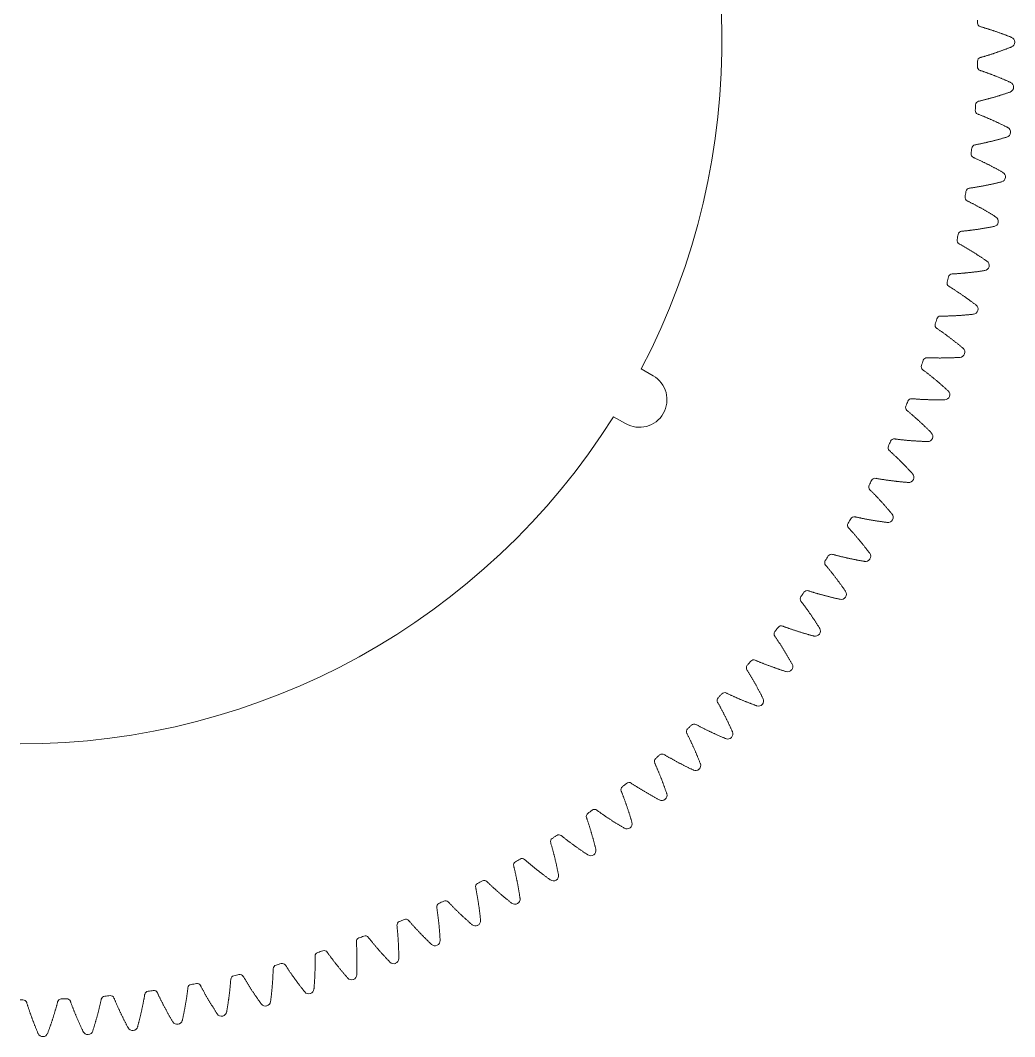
# Model space of a CAD drawing. Header units: inches. Extents: x -90 to 90, y -90 to 90.
# Drawn here: x 0 to 90, y -90 to 2 of the extents above; entities that cross this region are included whole.
import ezdxf

# ---------------------------------------------------------------- set-up
doc = ezdxf.new("R2010")
doc.units = ezdxf.units.IN
doc.header["$MEASUREMENT"] = 0
doc.layers.add('1', color=7, linetype='Continuous')

msp = doc.modelspace()

# ---------------------------------------------------------------- linework, layer by layer
at = {"layer": '1', "color": 7, "linetype": 'Continuous', "lineweight": 18}
for p, q in [((57.282, -30.185), (56.2, -29.56)), ((54.782, -34.515), (53.7, -33.89))]:
    msp.add_line(p, q, dxfattribs=at)
at = {"layer": '1', "color": 7, "linetype": 'Continuous', "lineweight": 18, "extrusion": (0, 0, -1)}
for centre, radius, start, end in [((0, 0), 63.5, 92.71783, 207.74368), ((0, 0), 90, 180, 180.00363), ((-89.54, -0.006), 0.46, 180.00363, 248.3081), ((0, 0), 86.65, 181.14413, 181.30435), ((-86.983, -1.737), 0.35, 1.14413, 74.14097), ((-89.447, -4.081), 0.46, 182.61232, 250.91679), ((0, 0), 90, 182.6087, 182.61232), ((-86.813, -5.694), 0.35, 3.75283, 76.74966), ((0, 0), 86.65, 183.75283, 183.91304), ((-89.169, -8.148), 0.46, 185.22102, 253.52549), ((0, 0), 90, 185.21739, 185.22102), ((0, 0), 86.65, 186.36152, 186.52174), ((-86.464, -9.64), 0.35, 6.36152, 79.35836), ((-88.705, -12.198), 0.46, 187.82971, 256.13419), ((0, 0), 90, 187.82609, 187.82971), ((0, 0), 86.65, 188.97022, 189.13044), ((-85.936, -13.565), 0.35, 8.97022, 81.96705), ((-88.058, -16.223), 0.46, 190.43841, 258.74288), ((0, 0), 90, 190.43478, 190.43841), ((0, 0), 86.65, 191.57892, 191.73913), ((-85.229, -17.462), 0.35, 11.57892, 84.57575), ((-84.346, -21.324), 0.35, 14.18761, 87.18445), ((-87.229, -20.214), 0.46, 193.04711, 261.35158), ((0, 0), 90, 193.04348, 193.04711), ((0, 0), 86.65, 194.18761, 194.34783), ((-83.288, -25.14), 0.35, 16.79631, 89.79314), ((-86.218, -24.163), 0.46, 195.6558, 263.96027), ((0, 0), 90, 195.65217, 195.6558), ((0, 0), 86.65, 196.79631, 196.95652), ((-85.029, -28.062), 0.46, 198.2645, 266.56897), ((0, 0), 90, 198.26087, 198.2645), ((0, 0), 86.65, 199.405, 199.56522), ((-82.058, -28.905), 0.35, 19.405, 92.40184), ((-56.032, -32.35), 2.5, 120, 210), ((-83.664, -31.903), 0.46, 200.87319, 269.17766), ((0, 0), 90, 200.86957, 200.87319), ((0, 0), 86.65, 202.0137, 202.17391), ((-80.657, -32.61), 0.35, 22.0137, 95.01053), ((0, 0), 63.5, 212.25632, 270), ((-56.032, -32.35), 2.5, 210, 300), ((-82.125, -35.678), 0.46, 203.48189, 271.78636), ((0, 0), 90, 203.47826, 203.48189), ((0, 0), 86.65, 204.62239, 204.78261), ((-79.089, -36.247), 0.35, 24.62239, 97.61923), ((-77.358, -39.81), 0.35, 27.23109, 100.22792), ((0, 0), 86.65, 207.23109, 207.3913), ((-80.416, -39.379), 0.46, 206.09058, 274.39505), ((0, 0), 90, 206.08696, 206.09058), ((0, 0), 86.65, 209.83979, 210), ((-75.466, -43.289), 0.35, 29.83979, 102.83662), ((0, 0), 90, 208.69565, 208.69928), ((-78.54, -42.998), 0.46, 208.69928, 277.00375), ((0, 0), 86.65, 212.44848, 212.6087), ((-73.417, -46.679), 0.35, 32.44848, 105.44532), ((-76.502, -46.528), 0.46, 211.30797, 279.61245), ((0, 0), 90, 211.30435, 211.30797), ((-71.216, -49.972), 0.35, 35.05718, 108.05401), ((0, 0), 86.65, 215.05718, 215.21739), ((-74.305, -49.962), 0.46, 213.91667, 282.22114), ((0, 0), 90, 213.91304, 213.91667), ((0, 0), 86.65, 217.66587, 217.82609), ((-68.868, -53.162), 0.35, 37.66587, 110.66271), ((-71.954, -53.292), 0.46, 216.52537, 284.82984), ((0, 0), 90, 216.52174, 216.52537), ((0, 0), 86.65, 220.27457, 220.43478), ((-66.377, -56.241), 0.35, 40.27457, 113.2714), ((-69.454, -56.512), 0.46, 219.13406, 287.43853), ((0, 0), 90, 219.13043, 219.13406), ((-63.749, -59.204), 0.35, 42.88326, 115.8801), ((0, 0), 86.65, 222.88326, 223.04348), ((-66.81, -59.615), 0.46, 221.74276, 290.04723), ((0, 0), 90, 221.73913, 221.74276), ((0, 0), 86.65, 225.49196, 225.65217), ((-60.988, -62.044), 0.35, 45.49196, 118.48879), ((-64.027, -62.594), 0.46, 224.35145, 292.65593), ((0, 0), 90, 224.34783, 224.35145), ((0, 0), 86.65, 228.10065, 228.26087), ((-58.101, -64.756), 0.35, 48.10065, 121.09749), ((-61.112, -65.443), 0.46, 226.96015, 295.26462), ((0, 0), 90, 226.95652, 226.96015), ((0, 0), 86.65, 230.70935, 230.86957), ((-55.093, -67.333), 0.35, 50.70935, 123.70618), ((-58.07, -68.157), 0.46, 229.56884, 297.87332), ((0, 0), 90, 229.56522, 229.56884), ((0, 0), 86.65, 233.31805, 233.47826), ((-51.971, -69.771), 0.35, 53.31805, 126.31488), ((-48.742, -72.064), 0.35, 55.92674, 128.92358), ((-54.907, -70.729), 0.46, 232.17754, 300.48201), ((0, 0), 90, 232.17391, 232.17754), ((0, 0), 86.65, 235.92674, 236.08696), ((-51.631, -73.155), 0.46, 234.78623, 303.09071), ((0, 0), 90, 234.78261, 234.78623), ((0, 0), 86.65, 238.53544, 238.69565), ((-45.411, -74.208), 0.35, 58.53544, 131.53227), ((0, 0), 86.65, 241.14413, 241.30435), ((-41.987, -76.198), 0.35, 61.14413, 134.14097), ((-48.248, -75.429), 0.46, 237.39493, 305.6994), ((0, 0), 90, 237.3913, 237.39493), ((0, 0), 86.65, 243.75283, 243.91304), ((-38.475, -78.03), 0.35, 63.75283, 136.74966), ((-44.765, -77.547), 0.46, 240.00363, 308.3081), ((0, 0), 90, 240, 240.00363), ((0, 0), 86.65, 246.36152, 246.52174), ((-34.884, -79.7), 0.35, 66.36152, 139.35836), ((-41.189, -79.504), 0.46, 242.61232, 310.91679), ((0, 0), 90, 242.6087, 242.61232), ((0, 0), 86.65, 248.97022, 249.13044), ((-31.22, -81.205), 0.35, 68.97022, 141.96705), ((-37.528, -81.296), 0.46, 245.22102, 313.52549), ((0, 0), 90, 245.21739, 245.22102), ((0, 0), 86.65, 251.57892, 251.73913), ((-27.492, -82.542), 0.35, 71.57892, 144.57575), ((0, 0), 86.65, 254.18761, 254.34783), ((-23.706, -83.708), 0.35, 74.18761, 147.18445), ((-33.789, -82.92), 0.46, 247.82971, 316.13418), ((0, 0), 90, 247.82609, 247.82971), ((0, 0), 86.65, 256.79631, 256.95652), ((-19.872, -84.7), 0.35, 76.79631, 149.79314), ((0, 0), 86.65, 259.405, 259.56522), ((-15.996, -85.517), 0.35, 79.405, 152.40184), ((-29.98, -84.372), 0.46, 250.43841, 318.74288), ((0, 0), 90, 250.43478, 250.43841), ((0, 0), 86.65, 264.62239, 264.78261), ((-8.154, -86.617), 0.35, 84.62239, 157.61923), ((0, 0), 86.65, 262.0137, 262.17391), ((-12.087, -86.156), 0.35, 82.0137, 155.01053), ((-26.109, -85.649), 0.46, 253.0471, 321.35158), ((0, 0), 90, 253.04348, 253.0471), ((0, 0), 86.65, 269.83979, 270), ((-0.243, -87), 0.35, 89.83979, 162.83662), ((0, 0), 86.65, 267.23109, 267.3913), ((-4.203, -86.898), 0.35, 87.23109, 160.22792), ((-22.183, -86.749), 0.46, 255.6558, 323.96027), ((0, 0), 90, 255.65217, 255.6558), ((-18.212, -87.668), 0.46, 258.2645, 326.56897), ((0, 0), 90, 258.26087, 258.2645), ((-10.164, -88.961), 0.46, 263.48189, 331.78636), ((-14.203, -88.406), 0.46, 260.87319, 329.17766), ((0, 0), 90, 260.86957, 260.87319), ((-2.033, -89.517), 0.46, 268.69928, 337.00375), ((0, 0), 90, 268.69565, 268.69928), ((-6.105, -89.332), 0.46, 266.09058, 334.39505), ((0, 0), 90, 266.08696, 266.09058), ((0, 0), 90, 263.47826, 263.48189)]:
    msp.add_arc(centre, radius, start, end, dxfattribs=at)
at = {"layer": '1', "color": 7, "linetype": 'Continuous', "lineweight": 18}
for centre, radius, start, end in [((0, 0), 86.65, 1.14413, 1.30435), ((86.983, 1.737), 0.35, 181.14413, 254.14097), ((89.54, 0.006), 0.46, 0.00363, 68.3081), ((0, 0), 90, 0, 0.00363), ((0, 0), 86.65, 358.53544, 358.69565), ((86.972, -2.224), 0.35, 178.53544, 251.53227), ((89.447, -4.07), 0.46, 357.39493, 65.6994), ((0, 0), 90, 357.3913, 357.39493), ((86.78, -6.18), 0.35, 175.92674, 248.92358), ((0, 0), 86.65, 355.92674, 356.08696), ((89.17, -8.137), 0.46, 354.78624, 63.09071), ((0, 0), 90, 354.78261, 354.78624), ((86.409, -10.123), 0.35, 173.31805, 246.31488), ((0, 0), 86.65, 353.31805, 353.47826), ((88.707, -12.187), 0.46, 352.17754, 60.48201), ((0, 0), 90, 352.17391, 352.17754), ((0, 0), 86.65, 350.70935, 350.86956), ((85.859, -14.046), 0.35, 170.70935, 243.70618), ((88.06, -16.212), 0.46, 349.56884, 57.87332), ((0, 0), 90, 349.56522, 349.56884), ((85.13, -17.939), 0.35, 168.10065, 241.09749), ((0, 0), 86.65, 348.10065, 348.26087), ((87.231, -20.203), 0.46, 346.96015, 55.26462), ((0, 0), 90, 346.95652, 346.96015), ((84.226, -21.795), 0.35, 165.49196, 238.48879), ((0, 0), 86.65, 345.49196, 345.65217), ((86.221, -24.152), 0.46, 344.35145, 52.65593), ((0, 0), 90, 344.34783, 344.35145), ((83.147, -25.606), 0.35, 162.88326, 235.8801), ((0, 0), 86.65, 342.88326, 343.04348), ((85.033, -28.051), 0.46, 341.74276, 50.04723), ((0, 0), 90, 341.73913, 341.74276), ((81.895, -29.364), 0.35, 160.27457, 233.2714), ((0, 0), 86.65, 340.27457, 340.43478), ((83.668, -31.893), 0.46, 339.13406, 47.43853), ((0, 0), 90, 339.13043, 339.13406), ((80.474, -33.061), 0.35, 157.66587, 230.66271), ((0, 0), 86.65, 337.66587, 337.82609), ((82.129, -35.668), 0.46, 336.52537, 44.82984), ((0, 0), 90, 336.52174, 336.52537), ((78.885, -36.689), 0.35, 155.05718, 228.05401), ((0, 0), 86.65, 335.05718, 335.21739), ((80.421, -39.369), 0.46, 333.91667, 42.22114), ((77.134, -40.242), 0.35, 152.44848, 225.44531), ((0, 0), 86.65, 332.44848, 332.6087), ((0, 0), 90, 333.91304, 333.91667), ((78.546, -42.988), 0.46, 331.30797, 39.61245), ((0, 0), 90, 331.30435, 331.30797), ((75.222, -43.711), 0.35, 149.83979, 222.83662), ((0, 0), 86.65, 329.83979, 330), ((0, 0), 86.65, 327.23109, 327.3913), ((76.508, -46.519), 0.46, 328.69928, 37.00375), ((0, 0), 90, 328.69565, 328.69928), ((73.155, -47.089), 0.35, 147.23109, 220.22792), ((70.936, -50.37), 0.35, 144.62239, 217.61923), ((0, 0), 86.65, 324.62239, 324.78261), ((0, 0), 90, 326.08696, 326.09058), ((74.311, -49.953), 0.46, 326.09058, 34.39505), ((68.57, -53.546), 0.35, 142.0137, 215.01053), ((0, 0), 86.65, 322.0137, 322.17391), ((71.961, -53.283), 0.46, 323.48189, 31.78636), ((0, 0), 90, 323.47826, 323.48189), ((66.062, -56.612), 0.35, 139.405, 212.40184), ((0, 0), 86.65, 319.405, 319.56522), ((0, 0), 90, 320.86957, 320.87319), ((69.461, -56.503), 0.46, 320.87319, 29.17766), ((63.416, -59.56), 0.35, 136.79631, 209.79314), ((0, 0), 86.65, 316.79631, 316.95652), ((66.817, -59.606), 0.46, 318.2645, 26.56897), ((0, 0), 90, 318.26087, 318.2645), ((60.64, -62.384), 0.35, 134.18761, 207.18444), ((0, 0), 86.65, 314.18761, 314.34783), ((64.035, -62.586), 0.46, 315.6558, 23.96027), ((0, 0), 90, 315.65217, 315.6558), ((57.738, -65.08), 0.35, 131.57892, 204.57575), ((0, 0), 86.65, 311.57892, 311.73913), ((61.12, -65.435), 0.46, 313.0471, 21.35158), ((0, 0), 90, 313.04348, 313.0471), ((54.716, -67.64), 0.35, 128.97022, 201.96705), ((0, 0), 86.65, 308.97022, 309.13043), ((58.078, -68.149), 0.46, 310.43841, 18.74288), ((0, 0), 90, 310.43478, 310.43841), ((51.58, -70.06), 0.35, 126.36152, 199.35836), ((0, 0), 86.65, 306.36152, 306.52174), ((54.916, -70.722), 0.46, 307.82971, 16.13419), ((0, 0), 90, 307.82609, 307.82971), ((48.338, -72.335), 0.35, 123.75283, 196.74966), ((0, 0), 86.65, 303.75283, 303.91304), ((0, 0), 90, 305.21739, 305.22102), ((51.641, -73.148), 0.46, 305.22102, 13.52549), ((44.996, -74.461), 0.35, 121.14413, 194.14097), ((0, 0), 86.65, 301.14413, 301.30435), ((48.258, -75.423), 0.46, 302.61232, 10.91679), ((41.56, -76.431), 0.35, 118.53544, 191.53227), ((0, 0), 86.65, 298.53544, 298.69565), ((0, 0), 90, 302.6087, 302.61232), ((38.038, -78.244), 0.35, 115.92674, 188.92358), ((0, 0), 86.65, 295.92674, 296.08696), ((0, 0), 90, 300, 300.00363), ((44.775, -77.541), 0.46, 300.00363, 8.3081), ((34.438, -79.894), 0.35, 113.31805, 186.31488), ((0, 0), 86.65, 293.31805, 293.47826), ((0, 0), 90, 297.3913, 297.39493), ((41.199, -79.499), 0.46, 297.39493, 5.6994), ((30.766, -81.379), 0.35, 110.70935, 183.70618), ((0, 0), 86.65, 290.70935, 290.86956), ((0, 0), 90, 294.78261, 294.78624), ((37.538, -81.291), 0.46, 294.78624, 3.09071), ((27.03, -82.695), 0.35, 108.10065, 181.09749), ((0, 0), 86.65, 288.10065, 288.26087), ((23.238, -83.839), 0.35, 105.49196, 178.48879), ((0, 0), 86.65, 285.49196, 285.65217), ((0, 0), 90, 292.17391, 292.17754), ((33.799, -82.916), 0.46, 292.17754, 0.48201), ((19.398, -84.81), 0.35, 102.88326, 175.8801), ((0, 0), 86.65, 282.88326, 283.04348), ((29.99, -84.368), 0.46, 289.56884, 357.87332), ((15.518, -85.605), 0.35, 100.27457, 173.2714), ((0, 0), 86.65, 280.27457, 280.43478), ((0, 0), 90, 289.56522, 289.56884), ((7.669, -86.661), 0.35, 95.05718, 168.05401), ((0, 0), 86.65, 275.05718, 275.21739), ((11.605, -86.222), 0.35, 97.66587, 170.66271), ((0, 0), 86.65, 277.66587, 277.82609), ((0, 0), 90, 286.95652, 286.96015), ((26.119, -85.646), 0.46, 286.96015, 355.26462), ((3.717, -86.921), 0.35, 92.44848, 165.44532), ((0, 0), 86.65, 272.44848, 272.6087), ((0, 0), 90, 284.34783, 284.35145), ((22.194, -86.746), 0.46, 284.35145, 352.65593), ((0, 0), 90, 281.73913, 281.74276), ((18.223, -87.666), 0.46, 281.74276, 350.04723), ((10.176, -88.96), 0.46, 276.52537, 344.82984), ((0, 0), 90, 279.13043, 279.13406), ((14.214, -88.405), 0.46, 279.13406, 347.43853), ((0, 0), 90, 271.30435, 271.30797), ((2.044, -89.517), 0.46, 271.30797, 339.61245), ((0, 0), 90, 273.91304, 273.91667), ((6.116, -89.331), 0.46, 273.91667, 342.22114), ((0, 0), 90, 276.52174, 276.52537)]:
    msp.add_arc(centre, radius, start, end, dxfattribs=at)
for points in [[(86.887, 1.401), (86.916, 1.392), (86.983, 1.373), (87.086, 1.343), (87.199, 1.31), (87.311, 1.276), (87.423, 1.242), (87.535, 1.207), (87.647, 1.172), (87.759, 1.136), (87.872, 1.1), (87.984, 1.063), (88.096, 1.026), (88.208, 0.988), (88.32, 0.949), (88.432, 0.911), (88.544, 0.871), (88.656, 0.831), (88.768, 0.791), (88.88, 0.75), (88.992, 0.709), (89.104, 0.667), (89.216, 0.625), (89.328, 0.582), (89.44, 0.539), (89.552, 0.496), (89.642, 0.46), (89.695, 0.439), (89.71, 0.433)], [(86.887, -1.401), (86.916, -1.392), (86.983, -1.373), (87.086, -1.343), (87.199, -1.31), (87.311, -1.276), (87.423, -1.242), (87.535, -1.207), (87.647, -1.172), (87.759, -1.136), (87.872, -1.1), (87.984, -1.063), (88.096, -1.026), (88.208, -0.988), (88.32, -0.949), (88.432, -0.911), (88.544, -0.871), (88.656, -0.831), (88.768, -0.791), (88.88, -0.75), (88.992, -0.709), (89.104, -0.667), (89.216, -0.625), (89.328, -0.582), (89.44, -0.539), (89.552, -0.496), (89.642, -0.46), (89.695, -0.439), (89.71, -0.433)], [(86.861, -2.556), (86.889, -2.565), (86.955, -2.587), (87.057, -2.622), (87.168, -2.66), (87.278, -2.699), (87.389, -2.738), (87.499, -2.778), (87.61, -2.818), (87.72, -2.859), (87.831, -2.901), (87.941, -2.943), (88.051, -2.985), (88.161, -3.028), (88.272, -3.071), (88.382, -3.115), (88.492, -3.16), (88.602, -3.205), (88.712, -3.25), (88.822, -3.296), (88.932, -3.342), (89.042, -3.389), (89.152, -3.436), (89.262, -3.484), (89.372, -3.532), (89.482, -3.581), (89.57, -3.62), (89.622, -3.644), (89.637, -3.65)], [(86.733, -5.354), (86.763, -5.347), (86.83, -5.331), (86.935, -5.305), (87.049, -5.277), (87.162, -5.249), (87.276, -5.22), (87.389, -5.19), (87.503, -5.16), (87.617, -5.129), (87.73, -5.098), (87.844, -5.066), (87.958, -5.034), (88.072, -5.002), (88.185, -4.968), (88.299, -4.935), (88.413, -4.9), (88.526, -4.866), (88.64, -4.831), (88.754, -4.795), (88.868, -4.759), (88.982, -4.722), (89.095, -4.685), (89.209, -4.647), (89.323, -4.609), (89.437, -4.571), (89.528, -4.54), (89.582, -4.521), (89.597, -4.516)], [(86.654, -6.506), (86.683, -6.517), (86.747, -6.542), (86.848, -6.582), (86.956, -6.625), (87.065, -6.669), (87.174, -6.713), (87.282, -6.758), (87.391, -6.803), (87.499, -6.849), (87.607, -6.895), (87.716, -6.942), (87.824, -6.99), (87.932, -7.037), (88.04, -7.086), (88.148, -7.135), (88.256, -7.184), (88.364, -7.234), (88.472, -7.284), (88.58, -7.335), (88.688, -7.386), (88.796, -7.438), (88.903, -7.49), (89.011, -7.543), (89.119, -7.596), (89.226, -7.65), (89.312, -7.693), (89.363, -7.719), (89.378, -7.726)], [(86.4, -9.296), (86.429, -9.29), (86.497, -9.277), (86.603, -9.257), (86.718, -9.234), (86.833, -9.211), (86.948, -9.187), (87.063, -9.162), (87.178, -9.137), (87.292, -9.112), (87.407, -9.086), (87.522, -9.059), (87.638, -9.032), (87.753, -9.005), (87.868, -8.977), (87.983, -8.948), (88.098, -8.919), (88.213, -8.89), (88.328, -8.86), (88.444, -8.83), (88.559, -8.799), (88.674, -8.767), (88.79, -8.735), (88.905, -8.703), (89.021, -8.67), (89.136, -8.637), (89.229, -8.61), (89.283, -8.594), (89.299, -8.589)], [(86.268, -10.444), (86.296, -10.456), (86.359, -10.484), (86.458, -10.528), (86.565, -10.576), (86.671, -10.624), (86.778, -10.674), (86.884, -10.723), (86.99, -10.774), (87.097, -10.824), (87.203, -10.876), (87.309, -10.927), (87.415, -10.98), (87.521, -11.032), (87.627, -11.086), (87.732, -11.139), (87.838, -11.194), (87.944, -11.248), (88.049, -11.304), (88.155, -11.359), (88.26, -11.415), (88.365, -11.472), (88.47, -11.529), (88.575, -11.587), (88.68, -11.645), (88.785, -11.703), (88.87, -11.75), (88.919, -11.778), (88.933, -11.786)], [(85.887, -13.219), (85.917, -13.214), (85.985, -13.205), (86.092, -13.189), (86.208, -13.171), (86.324, -13.153), (86.44, -13.135), (86.555, -13.115), (86.671, -13.096), (86.787, -13.075), (86.903, -13.055), (87.019, -13.034), (87.136, -13.012), (87.252, -12.99), (87.368, -12.967), (87.484, -12.944), (87.601, -12.92), (87.717, -12.896), (87.834, -12.871), (87.95, -12.846), (88.067, -12.82), (88.183, -12.794), (88.3, -12.767), (88.417, -12.74), (88.534, -12.713), (88.65, -12.685), (88.744, -12.662), (88.799, -12.649), (88.815, -12.645)], [(85.704, -14.359), (85.731, -14.373), (85.793, -14.403), (85.889, -14.452), (85.994, -14.505), (86.098, -14.558), (86.202, -14.612), (86.306, -14.667), (86.41, -14.722), (86.514, -14.777), (86.617, -14.833), (86.721, -14.89), (86.825, -14.947), (86.928, -15.004), (87.031, -15.062), (87.134, -15.121), (87.238, -15.18), (87.341, -15.239), (87.443, -15.299), (87.546, -15.36), (87.649, -15.421), (87.751, -15.482), (87.854, -15.544), (87.956, -15.606), (88.059, -15.669), (88.161, -15.732), (88.243, -15.783), (88.291, -15.813), (88.305, -15.822)], [(85.196, -17.114), (85.226, -17.111), (85.295, -17.104), (85.403, -17.094), (85.519, -17.081), (85.636, -17.069), (85.752, -17.055), (85.869, -17.041), (85.985, -17.027), (86.102, -17.012), (86.219, -16.997), (86.336, -16.981), (86.453, -16.964), (86.57, -16.947), (86.687, -16.93), (86.805, -16.912), (86.922, -16.894), (87.039, -16.875), (87.157, -16.855), (87.274, -16.836), (87.392, -16.815), (87.51, -16.794), (87.628, -16.773), (87.745, -16.751), (87.863, -16.729), (87.981, -16.707), (88.076, -16.688), (88.132, -16.677), (88.148, -16.674)], [(84.961, -18.245), (84.988, -18.26), (85.048, -18.293), (85.143, -18.346), (85.244, -18.404), (85.346, -18.462), (85.448, -18.521), (85.549, -18.58), (85.65, -18.639), (85.752, -18.7), (85.853, -18.76), (85.954, -18.821), (86.054, -18.883), (86.155, -18.945), (86.256, -19.008), (86.356, -19.071), (86.456, -19.135), (86.556, -19.199), (86.656, -19.263), (86.756, -19.328), (86.856, -19.394), (86.956, -19.46), (87.055, -19.526), (87.155, -19.593), (87.254, -19.661), (87.353, -19.728), (87.433, -19.783), (87.48, -19.815), (87.493, -19.825)], [(84.329, -20.974), (84.359, -20.972), (84.428, -20.969), (84.536, -20.963), (84.653, -20.956), (84.77, -20.949), (84.887, -20.94), (85.004, -20.932), (85.121, -20.923), (85.239, -20.913), (85.356, -20.903), (85.474, -20.893), (85.591, -20.882), (85.709, -20.87), (85.827, -20.858), (85.945, -20.845), (86.063, -20.832), (86.181, -20.819), (86.299, -20.805), (86.418, -20.79), (86.536, -20.775), (86.655, -20.76), (86.773, -20.744), (86.892, -20.728), (87.011, -20.711), (87.13, -20.694), (87.225, -20.68), (87.281, -20.671), (87.298, -20.669)], [(84.043, -22.093), (84.069, -22.109), (84.127, -22.145), (84.219, -22.202), (84.318, -22.265), (84.417, -22.327), (84.516, -22.39), (84.615, -22.454), (84.713, -22.518), (84.812, -22.583), (84.91, -22.648), (85.008, -22.714), (85.106, -22.78), (85.203, -22.847), (85.301, -22.914), (85.398, -22.982), (85.496, -23.05), (85.593, -23.119), (85.69, -23.188), (85.787, -23.257), (85.883, -23.327), (85.98, -23.398), (86.076, -23.468), (86.173, -23.54), (86.269, -23.611), (86.365, -23.684), (86.442, -23.742), (86.487, -23.776), (86.5, -23.786)], [(83.287, -24.79), (83.317, -24.79), (83.386, -24.79), (83.495, -24.789), (83.612, -24.787), (83.729, -24.785), (83.846, -24.782), (83.963, -24.779), (84.081, -24.775), (84.198, -24.771), (84.316, -24.767), (84.434, -24.761), (84.552, -24.756), (84.67, -24.749), (84.789, -24.743), (84.907, -24.736), (85.026, -24.728), (85.144, -24.72), (85.263, -24.711), (85.382, -24.702), (85.501, -24.693), (85.62, -24.683), (85.739, -24.672), (85.859, -24.661), (85.978, -24.65), (86.098, -24.638), (86.194, -24.628), (86.25, -24.622), (86.266, -24.621)], [(82.95, -25.896), (82.975, -25.912), (83.032, -25.951), (83.122, -26.013), (83.218, -26.079), (83.314, -26.146), (83.409, -26.214), (83.505, -26.282), (83.601, -26.351), (83.696, -26.42), (83.791, -26.49), (83.886, -26.56), (83.981, -26.63), (84.075, -26.701), (84.17, -26.773), (84.264, -26.845), (84.358, -26.917), (84.452, -26.99), (84.546, -27.064), (84.639, -27.138), (84.733, -27.212), (84.826, -27.287), (84.919, -27.362), (85.012, -27.437), (85.105, -27.513), (85.197, -27.59), (85.272, -27.652), (85.315, -27.688), (85.328, -27.699)], [(82.073, -28.555), (82.103, -28.557), (82.172, -28.56), (82.28, -28.563), (82.397, -28.567), (82.514, -28.57), (82.631, -28.573), (82.748, -28.575), (82.866, -28.577), (82.984, -28.578), (83.102, -28.578), (83.22, -28.579), (83.338, -28.578), (83.456, -28.577), (83.575, -28.576), (83.693, -28.574), (83.812, -28.572), (83.931, -28.569), (84.05, -28.566), (84.169, -28.563), (84.288, -28.559), (84.408, -28.554), (84.527, -28.549), (84.647, -28.543), (84.767, -28.538), (84.887, -28.531), (84.983, -28.526), (85.04, -28.522), (85.056, -28.521)], [(81.686, -29.644), (81.71, -29.662), (81.765, -29.704), (81.851, -29.769), (81.944, -29.84), (82.037, -29.911), (82.13, -29.983), (82.222, -30.056), (82.315, -30.129), (82.407, -30.202), (82.498, -30.276), (82.59, -30.35), (82.682, -30.425), (82.773, -30.5), (82.864, -30.576), (82.955, -30.652), (83.045, -30.729), (83.136, -30.806), (83.226, -30.884), (83.316, -30.962), (83.406, -31.04), (83.496, -31.119), (83.586, -31.199), (83.675, -31.278), (83.764, -31.358), (83.853, -31.439), (83.925, -31.504), (83.967, -31.543), (83.979, -31.554)], [(80.688, -32.261), (80.718, -32.264), (80.787, -32.27), (80.895, -32.279), (81.011, -32.288), (81.128, -32.296), (81.245, -32.304), (81.362, -32.312), (81.48, -32.319), (81.597, -32.325), (81.715, -32.331), (81.833, -32.337), (81.951, -32.342), (82.069, -32.346), (82.187, -32.35), (82.306, -32.354), (82.425, -32.357), (82.544, -32.36), (82.663, -32.362), (82.782, -32.364), (82.901, -32.365), (83.021, -32.366), (83.14, -32.367), (83.26, -32.367), (83.38, -32.366), (83.5, -32.365), (83.597, -32.364), (83.654, -32.363), (83.67, -32.363)], [(80.252, -33.331), (80.275, -33.35), (80.328, -33.394), (80.412, -33.463), (80.501, -33.539), (80.591, -33.614), (80.68, -33.69), (80.769, -33.767), (80.858, -33.844), (80.947, -33.921), (81.035, -33.999), (81.123, -34.078), (81.211, -34.157), (81.299, -34.236), (81.386, -34.316), (81.474, -34.396), (81.561, -34.477), (81.648, -34.558), (81.734, -34.64), (81.821, -34.722), (81.907, -34.804), (81.993, -34.887), (82.079, -34.971), (82.165, -35.054), (82.25, -35.138), (82.336, -35.223), (82.404, -35.291), (82.444, -35.332), (82.456, -35.343)], [(79.136, -35.9), (79.166, -35.904), (79.234, -35.913), (79.342, -35.927), (79.458, -35.941), (79.574, -35.955), (79.69, -35.969), (79.807, -35.981), (79.924, -35.994), (80.041, -36.006), (80.159, -36.017), (80.276, -36.028), (80.394, -36.038), (80.512, -36.048), (80.63, -36.058), (80.748, -36.067), (80.867, -36.075), (80.985, -36.083), (81.104, -36.091), (81.223, -36.098), (81.342, -36.105), (81.462, -36.111), (81.581, -36.117), (81.701, -36.123), (81.821, -36.128), (81.941, -36.132), (82.037, -36.135), (82.094, -36.137), (82.111, -36.138)], [(78.651, -36.949), (78.674, -36.97), (78.725, -37.016), (78.805, -37.089), (78.891, -37.168), (78.977, -37.247), (79.063, -37.327), (79.149, -37.408), (79.234, -37.489), (79.319, -37.57), (79.403, -37.652), (79.488, -37.735), (79.572, -37.818), (79.656, -37.901), (79.74, -37.985), (79.824, -38.069), (79.907, -38.153), (79.99, -38.238), (80.073, -38.324), (80.156, -38.41), (80.238, -38.496), (80.32, -38.583), (80.402, -38.67), (80.484, -38.758), (80.566, -38.846), (80.647, -38.934), (80.712, -39.005), (80.75, -39.047), (80.762, -39.06)], [(77.42, -39.465), (77.45, -39.47), (77.518, -39.483), (77.624, -39.501), (77.739, -39.521), (77.855, -39.54), (77.971, -39.558), (78.087, -39.576), (78.203, -39.594), (78.32, -39.611), (78.436, -39.628), (78.553, -39.644), (78.67, -39.66), (78.788, -39.675), (78.905, -39.69), (79.023, -39.704), (79.141, -39.718), (79.259, -39.732), (79.377, -39.745), (79.496, -39.758), (79.615, -39.77), (79.734, -39.782), (79.853, -39.793), (79.972, -39.804), (80.092, -39.814), (80.211, -39.824), (80.308, -39.832), (80.364, -39.836), (80.381, -39.838)], [(76.888, -40.491), (76.91, -40.512), (76.959, -40.561), (77.036, -40.637), (77.118, -40.72), (77.2, -40.803), (77.282, -40.887), (77.364, -40.972), (77.445, -41.056), (77.527, -41.142), (77.607, -41.227), (77.688, -41.314), (77.769, -41.4), (77.849, -41.487), (77.929, -41.575), (78.008, -41.662), (78.088, -41.751), (78.167, -41.84), (78.246, -41.929), (78.324, -42.018), (78.403, -42.108), (78.481, -42.199), (78.559, -42.29), (78.637, -42.381), (78.714, -42.472), (78.791, -42.564), (78.853, -42.639), (78.889, -42.682), (78.9, -42.695)], [(75.543, -42.948), (75.573, -42.955), (75.64, -42.97), (75.746, -42.993), (75.86, -43.018), (75.975, -43.042), (76.089, -43.066), (76.205, -43.09), (76.32, -43.112), (76.435, -43.135), (76.551, -43.157), (76.667, -43.178), (76.784, -43.199), (76.9, -43.22), (77.017, -43.24), (77.134, -43.26), (77.251, -43.279), (77.368, -43.298), (77.486, -43.317), (77.604, -43.335), (77.722, -43.352), (77.84, -43.369), (77.959, -43.386), (78.078, -43.402), (78.196, -43.418), (78.316, -43.434), (78.411, -43.446), (78.468, -43.453), (78.484, -43.455)], [(74.966, -43.948), (74.986, -43.971), (75.033, -44.021), (75.106, -44.101), (75.185, -44.188), (75.263, -44.275), (75.341, -44.362), (75.419, -44.45), (75.496, -44.539), (75.574, -44.628), (75.651, -44.717), (75.727, -44.807), (75.804, -44.897), (75.88, -44.987), (75.956, -45.078), (76.031, -45.17), (76.107, -45.262), (76.182, -45.354), (76.256, -45.447), (76.331, -45.54), (76.405, -45.633), (76.479, -45.727), (76.553, -45.821), (76.626, -45.916), (76.7, -46.011), (76.772, -46.106), (76.831, -46.183), (76.865, -46.229), (76.875, -46.242)], [(73.51, -46.342), (73.539, -46.35), (73.606, -46.368), (73.71, -46.396), (73.824, -46.426), (73.937, -46.456), (74.051, -46.485), (74.164, -46.513), (74.279, -46.541), (74.393, -46.569), (74.508, -46.596), (74.623, -46.623), (74.738, -46.649), (74.853, -46.675), (74.969, -46.701), (75.085, -46.726), (75.201, -46.751), (75.318, -46.775), (75.434, -46.798), (75.551, -46.822), (75.668, -46.845), (75.786, -46.867), (75.903, -46.889), (76.021, -46.911), (76.139, -46.932), (76.258, -46.953), (76.353, -46.97), (76.409, -46.979), (76.425, -46.982)], [(72.888, -47.315), (72.907, -47.338), (72.952, -47.391), (73.021, -47.474), (73.096, -47.564), (73.17, -47.654), (73.244, -47.745), (73.318, -47.837), (73.391, -47.929), (73.464, -48.021), (73.537, -48.114), (73.609, -48.207), (73.682, -48.3), (73.754, -48.394), (73.825, -48.489), (73.897, -48.584), (73.968, -48.679), (74.038, -48.774), (74.109, -48.87), (74.179, -48.967), (74.249, -49.063), (74.319, -49.161), (74.388, -49.258), (74.457, -49.356), (74.526, -49.454), (74.594, -49.553), (74.649, -49.632), (74.681, -49.679), (74.691, -49.693)], [(71.325, -49.639), (71.354, -49.649), (71.419, -49.67), (71.522, -49.703), (71.634, -49.738), (71.746, -49.773), (71.858, -49.807), (71.97, -49.841), (72.083, -49.874), (72.196, -49.907), (72.31, -49.939), (72.423, -49.971), (72.537, -50.003), (72.651, -50.034), (72.766, -50.065), (72.88, -50.095), (72.995, -50.125), (73.111, -50.154), (73.226, -50.183), (73.342, -50.212), (73.458, -50.24), (73.574, -50.268), (73.69, -50.295), (73.807, -50.323), (73.924, -50.349), (74.041, -50.375), (74.136, -50.396), (74.191, -50.408), (74.207, -50.412)], [(70.659, -50.583), (70.677, -50.607), (70.719, -50.662), (70.785, -50.748), (70.855, -50.842), (70.925, -50.935), (70.995, -51.03), (71.064, -51.124), (71.134, -51.219), (71.202, -51.315), (71.271, -51.411), (71.339, -51.507), (71.407, -51.604), (71.474, -51.701), (71.542, -51.799), (71.609, -51.897), (71.675, -51.995), (71.742, -52.094), (71.808, -52.193), (71.873, -52.292), (71.939, -52.392), (72.004, -52.492), (72.069, -52.593), (72.133, -52.694), (72.198, -52.795), (72.262, -52.897), (72.313, -52.979), (72.343, -53.027), (72.352, -53.041)], [(68.992, -52.834), (69.02, -52.845), (69.085, -52.869), (69.186, -52.907), (69.296, -52.947), (69.406, -52.987), (69.517, -53.026), (69.627, -53.065), (69.739, -53.103), (69.85, -53.141), (69.962, -53.179), (70.074, -53.216), (70.186, -53.252), (70.299, -53.289), (70.412, -53.325), (70.525, -53.36), (70.638, -53.395), (70.752, -53.43), (70.866, -53.464), (70.98, -53.498), (71.095, -53.532), (71.21, -53.565), (71.325, -53.597), (71.44, -53.63), (71.556, -53.662), (71.672, -53.693), (71.765, -53.718), (71.82, -53.733), (71.836, -53.737)], [(68.283, -53.747), (68.3, -53.772), (68.34, -53.828), (68.401, -53.917), (68.468, -54.014), (68.533, -54.111), (68.599, -54.208), (68.664, -54.306), (68.729, -54.404), (68.793, -54.503), (68.857, -54.601), (68.921, -54.701), (68.984, -54.801), (69.047, -54.901), (69.11, -55.001), (69.172, -55.102), (69.235, -55.203), (69.296, -55.305), (69.358, -55.407), (69.419, -55.509), (69.48, -55.612), (69.54, -55.715), (69.6, -55.818), (69.66, -55.922), (69.72, -56.026), (69.779, -56.131), (69.827, -56.215), (69.854, -56.265), (69.862, -56.279)], [(66.515, -55.92), (66.543, -55.932), (66.607, -55.959), (66.706, -56.001), (66.814, -56.046), (66.923, -56.091), (67.031, -56.135), (67.14, -56.179), (67.249, -56.222), (67.359, -56.265), (67.469, -56.308), (67.579, -56.35), (67.69, -56.392), (67.8, -56.433), (67.912, -56.474), (68.023, -56.515), (68.135, -56.555), (68.247, -56.595), (68.359, -56.634), (68.472, -56.673), (68.585, -56.712), (68.698, -56.75), (68.812, -56.788), (68.925, -56.826), (69.039, -56.863), (69.154, -56.9), (69.246, -56.929), (69.3, -56.946), (69.316, -56.951)], [(65.766, -56.799), (65.782, -56.825), (65.819, -56.883), (65.877, -56.975), (65.938, -57.074), (66, -57.174), (66.06, -57.274), (66.121, -57.375), (66.181, -57.476), (66.241, -57.577), (66.301, -57.679), (66.36, -57.781), (66.418, -57.884), (66.477, -57.986), (66.535, -58.09), (66.593, -58.193), (66.65, -58.297), (66.707, -58.402), (66.764, -58.506), (66.82, -58.611), (66.877, -58.717), (66.932, -58.822), (66.988, -58.928), (67.043, -59.035), (67.098, -59.142), (67.152, -59.249), (67.196, -59.335), (67.221, -59.386), (67.228, -59.4)], [(63.113, -59.734), (63.128, -59.76), (63.162, -59.82), (63.215, -59.914), (63.272, -60.016), (63.329, -60.119), (63.385, -60.222), (63.441, -60.325), (63.497, -60.428), (63.552, -60.532), (63.607, -60.637), (63.661, -60.741), (63.715, -60.847), (63.769, -60.952), (63.822, -61.058), (63.875, -61.164), (63.928, -61.27), (63.98, -61.377), (64.032, -61.484), (64.084, -61.592), (64.135, -61.7), (64.186, -61.808), (64.236, -61.916), (64.286, -62.025), (64.336, -62.134), (64.386, -62.244), (64.425, -62.332), (64.449, -62.384), (64.455, -62.399)], [(63.901, -58.889), (63.928, -58.902), (63.991, -58.932), (64.088, -58.979), (64.194, -59.029), (64.3, -59.079), (64.407, -59.128), (64.514, -59.176), (64.621, -59.225), (64.728, -59.273), (64.836, -59.32), (64.944, -59.367), (65.053, -59.414), (65.162, -59.461), (65.271, -59.507), (65.38, -59.552), (65.49, -59.597), (65.6, -59.642), (65.711, -59.687), (65.821, -59.731), (65.933, -59.775), (66.044, -59.818), (66.156, -59.861), (66.268, -59.904), (66.38, -59.946), (66.492, -59.988), (66.583, -60.022), (66.636, -60.041), (66.652, -60.047)], [(61.155, -61.737), (61.181, -61.751), (61.242, -61.784), (61.337, -61.835), (61.441, -61.89), (61.545, -61.944), (61.649, -61.998), (61.753, -62.051), (61.858, -62.105), (61.963, -62.157), (62.069, -62.21), (62.175, -62.262), (62.281, -62.314), (62.388, -62.365), (62.495, -62.416), (62.602, -62.466), (62.71, -62.516), (62.818, -62.566), (62.926, -62.616), (63.035, -62.665), (63.144, -62.714), (63.253, -62.762), (63.362, -62.81), (63.472, -62.858), (63.583, -62.905), (63.693, -62.952), (63.782, -62.99), (63.834, -63.012), (63.85, -63.018)], [(60.329, -62.544), (60.342, -62.571), (60.374, -62.633), (60.423, -62.729), (60.475, -62.834), (60.527, -62.939), (60.579, -63.044), (60.63, -63.15), (60.68, -63.256), (60.731, -63.362), (60.781, -63.469), (60.83, -63.576), (60.88, -63.683), (60.928, -63.791), (60.977, -63.899), (61.025, -64.008), (61.073, -64.117), (61.12, -64.226), (61.167, -64.335), (61.214, -64.445), (61.26, -64.555), (61.306, -64.665), (61.352, -64.776), (61.397, -64.887), (61.442, -64.998), (61.486, -65.11), (61.522, -65.2), (61.542, -65.252), (61.548, -65.268)], [(57.419, -65.225), (57.432, -65.253), (57.461, -65.316), (57.505, -65.414), (57.552, -65.521), (57.6, -65.628), (57.646, -65.736), (57.693, -65.844), (57.738, -65.952), (57.784, -66.061), (57.829, -66.17), (57.874, -66.279), (57.918, -66.388), (57.962, -66.498), (58.005, -66.608), (58.049, -66.719), (58.091, -66.83), (58.134, -66.941), (58.176, -67.052), (58.217, -67.164), (58.258, -67.276), (58.299, -67.388), (58.34, -67.501), (58.38, -67.614), (58.42, -67.727), (58.459, -67.841), (58.49, -67.932), (58.509, -67.986), (58.514, -68.001)], [(58.281, -64.456), (58.307, -64.472), (58.367, -64.507), (58.46, -64.563), (58.56, -64.622), (58.661, -64.681), (58.763, -64.74), (58.865, -64.798), (58.967, -64.856), (59.07, -64.913), (59.173, -64.97), (59.277, -65.027), (59.38, -65.084), (59.485, -65.14), (59.589, -65.195), (59.694, -65.251), (59.799, -65.306), (59.905, -65.361), (60.011, -65.415), (60.117, -65.469), (60.224, -65.523), (60.331, -65.576), (60.438, -65.629), (60.546, -65.682), (60.654, -65.734), (60.762, -65.786), (60.849, -65.828), (60.9, -65.852), (60.915, -65.859)], [(55.287, -67.042), (55.312, -67.059), (55.37, -67.097), (55.46, -67.156), (55.558, -67.22), (55.657, -67.284), (55.756, -67.347), (55.855, -67.41), (55.954, -67.472), (56.054, -67.534), (56.155, -67.596), (56.256, -67.658), (56.357, -67.719), (56.458, -67.78), (56.56, -67.84), (56.662, -67.9), (56.765, -67.96), (56.868, -68.019), (56.971, -68.079), (57.075, -68.137), (57.179, -68.196), (57.284, -68.254), (57.388, -68.312), (57.493, -68.369), (57.599, -68.427), (57.705, -68.483), (57.79, -68.529), (57.84, -68.555), (57.855, -68.563)], [(54.391, -67.771), (54.402, -67.799), (54.428, -67.863), (54.468, -67.964), (54.511, -68.073), (54.553, -68.182), (54.595, -68.292), (54.636, -68.401), (54.677, -68.512), (54.717, -68.622), (54.757, -68.733), (54.797, -68.844), (54.836, -68.956), (54.875, -69.067), (54.914, -69.18), (54.952, -69.292), (54.989, -69.405), (55.027, -69.517), (55.063, -69.631), (55.1, -69.744), (55.136, -69.858), (55.172, -69.972), (55.207, -70.086), (55.242, -70.201), (55.277, -70.316), (55.311, -70.431), (55.338, -70.524), (55.354, -70.578), (55.358, -70.594)], [(52.179, -69.489), (52.203, -69.507), (52.259, -69.548), (52.346, -69.611), (52.441, -69.679), (52.537, -69.747), (52.633, -69.815), (52.729, -69.882), (52.825, -69.949), (52.922, -70.016), (53.02, -70.082), (53.118, -70.148), (53.216, -70.214), (53.315, -70.279), (53.414, -70.344), (53.513, -70.409), (53.613, -70.473), (53.713, -70.537), (53.814, -70.601), (53.915, -70.664), (54.016, -70.728), (54.118, -70.791), (54.22, -70.853), (54.322, -70.915), (54.425, -70.977), (54.528, -71.039), (54.611, -71.088), (54.66, -71.117), (54.674, -71.125)], [(51.25, -70.176), (51.26, -70.205), (51.283, -70.27), (51.318, -70.372), (51.356, -70.483), (51.393, -70.594), (51.43, -70.706), (51.466, -70.817), (51.502, -70.929), (51.537, -71.042), (51.572, -71.154), (51.607, -71.267), (51.641, -71.38), (51.675, -71.494), (51.708, -71.607), (51.741, -71.721), (51.773, -71.835), (51.806, -71.95), (51.837, -72.065), (51.868, -72.18), (51.899, -72.295), (51.93, -72.411), (51.96, -72.527), (51.99, -72.643), (52.019, -72.759), (52.048, -72.876), (52.071, -72.969), (52.084, -73.025), (52.088, -73.041)], [(48.003, -72.436), (48.012, -72.465), (48.032, -72.532), (48.062, -72.635), (48.095, -72.748), (48.127, -72.86), (48.158, -72.973), (48.19, -73.086), (48.22, -73.2), (48.25, -73.314), (48.28, -73.428), (48.31, -73.542), (48.339, -73.657), (48.367, -73.771), (48.395, -73.886), (48.423, -74.002), (48.45, -74.117), (48.477, -74.233), (48.503, -74.349), (48.529, -74.466), (48.555, -74.582), (48.58, -74.699), (48.605, -74.816), (48.629, -74.934), (48.653, -75.051), (48.677, -75.169), (48.696, -75.264), (48.706, -75.319), (48.709, -75.336)], [(48.962, -71.792), (48.985, -71.811), (49.039, -71.854), (49.124, -71.921), (49.216, -71.994), (49.308, -72.066), (49.4, -72.138), (49.493, -72.21), (49.587, -72.281), (49.681, -72.352), (49.775, -72.423), (49.87, -72.493), (49.965, -72.563), (50.061, -72.633), (50.157, -72.702), (50.253, -72.771), (50.35, -72.84), (50.447, -72.909), (50.545, -72.977), (50.643, -73.045), (50.741, -73.113), (50.84, -73.18), (50.939, -73.247), (51.038, -73.314), (51.138, -73.381), (51.238, -73.447), (51.319, -73.5), (51.366, -73.531), (51.38, -73.54)], [(45.644, -73.946), (45.666, -73.966), (45.718, -74.012), (45.799, -74.083), (45.888, -74.159), (45.977, -74.236), (46.066, -74.312), (46.156, -74.388), (46.246, -74.463), (46.336, -74.538), (46.427, -74.613), (46.519, -74.688), (46.611, -74.762), (46.703, -74.836), (46.796, -74.91), (46.889, -74.983), (46.982, -75.056), (47.076, -75.129), (47.171, -75.202), (47.265, -75.274), (47.361, -75.347), (47.456, -75.418), (47.552, -75.49), (47.648, -75.561), (47.745, -75.632), (47.842, -75.703), (47.92, -75.76), (47.966, -75.793), (47.98, -75.802)], [(44.656, -74.546), (44.664, -74.575), (44.681, -74.642), (44.706, -74.747), (44.734, -74.861), (44.761, -74.975), (44.787, -75.089), (44.813, -75.204), (44.839, -75.319), (44.864, -75.434), (44.888, -75.549), (44.912, -75.665), (44.936, -75.78), (44.959, -75.896), (44.982, -76.013), (45.005, -76.129), (45.027, -76.246), (45.048, -76.363), (45.069, -76.48), (45.09, -76.597), (45.11, -76.715), (45.13, -76.833), (45.149, -76.951), (45.168, -77.069), (45.187, -77.188), (45.205, -77.307), (45.219, -77.402), (45.228, -77.458), (45.23, -77.475)], [(42.231, -75.947), (42.252, -75.968), (42.302, -76.016), (42.38, -76.091), (42.465, -76.171), (42.55, -76.251), (42.636, -76.331), (42.722, -76.411), (42.809, -76.491), (42.896, -76.57), (42.983, -76.649), (43.071, -76.728), (43.16, -76.806), (43.248, -76.884), (43.338, -76.962), (43.427, -77.04), (43.518, -77.117), (43.608, -77.194), (43.699, -77.271), (43.79, -77.348), (43.882, -77.424), (43.974, -77.5), (44.067, -77.576), (44.16, -77.652), (44.253, -77.727), (44.347, -77.802), (44.423, -77.862), (44.467, -77.897), (44.48, -77.908)], [(41.217, -76.501), (41.223, -76.531), (41.237, -76.599), (41.258, -76.705), (41.28, -76.82), (41.302, -76.935), (41.323, -77.05), (41.344, -77.166), (41.364, -77.281), (41.384, -77.398), (41.403, -77.514), (41.422, -77.63), (41.44, -77.747), (41.458, -77.864), (41.476, -77.981), (41.493, -78.099), (41.51, -78.216), (41.526, -78.334), (41.542, -78.452), (41.557, -78.57), (41.572, -78.689), (41.586, -78.807), (41.6, -78.926), (41.614, -79.045), (41.627, -79.164), (41.64, -79.284), (41.65, -79.38), (41.655, -79.436), (41.657, -79.453)], [(38.73, -77.79), (38.751, -77.812), (38.798, -77.862), (38.873, -77.941), (38.954, -78.025), (39.035, -78.109), (39.117, -78.193), (39.2, -78.277), (39.283, -78.36), (39.366, -78.443), (39.45, -78.526), (39.534, -78.608), (39.619, -78.691), (39.704, -78.773), (39.79, -78.855), (39.876, -78.936), (39.962, -79.018), (40.049, -79.099), (40.137, -79.18), (40.225, -79.261), (40.313, -79.341), (40.401, -79.421), (40.49, -79.501), (40.58, -79.581), (40.67, -79.661), (40.76, -79.74), (40.833, -79.803), (40.875, -79.841), (40.888, -79.851)], [(37.693, -78.298), (37.697, -78.328), (37.708, -78.396), (37.724, -78.503), (37.741, -78.619), (37.757, -78.735), (37.773, -78.851), (37.789, -78.967), (37.804, -79.084), (37.818, -79.201), (37.832, -79.318), (37.846, -79.435), (37.859, -79.553), (37.872, -79.67), (37.884, -79.788), (37.895, -79.906), (37.907, -80.024), (37.917, -80.143), (37.928, -80.261), (37.938, -80.38), (37.947, -80.499), (37.956, -80.618), (37.965, -80.738), (37.973, -80.857), (37.981, -80.977), (37.988, -81.097), (37.994, -81.194), (37.997, -81.25), (37.998, -81.267)], [(34.09, -79.932), (34.093, -79.963), (34.101, -80.031), (34.112, -80.139), (34.123, -80.255), (34.135, -80.372), (34.145, -80.489), (34.155, -80.606), (34.165, -80.723), (34.174, -80.84), (34.183, -80.958), (34.191, -81.075), (34.199, -81.193), (34.206, -81.311), (34.213, -81.43), (34.219, -81.548), (34.225, -81.667), (34.23, -81.786), (34.235, -81.905), (34.24, -82.024), (34.244, -82.143), (34.248, -82.262), (34.251, -82.382), (34.253, -82.502), (34.256, -82.622), (34.258, -82.742), (34.259, -82.839), (34.259, -82.895), (34.259, -82.912)], [(35.149, -79.472), (35.169, -79.495), (35.214, -79.547), (35.285, -79.629), (35.362, -79.717), (35.44, -79.805), (35.518, -79.892), (35.597, -79.98), (35.676, -80.067), (35.755, -80.153), (35.835, -80.24), (35.916, -80.326), (35.996, -80.413), (36.078, -80.498), (36.16, -80.584), (36.242, -80.67), (36.325, -80.755), (36.408, -80.84), (36.491, -80.925), (36.575, -81.009), (36.66, -81.094), (36.745, -81.178), (36.83, -81.262), (36.916, -81.346), (37.002, -81.429), (37.088, -81.512), (37.158, -81.579), (37.199, -81.618), (37.211, -81.63)], [(30.416, -81.401), (30.418, -81.431), (30.423, -81.5), (30.429, -81.608), (30.435, -81.725), (30.441, -81.842), (30.446, -81.959), (30.451, -82.077), (30.456, -82.194), (30.459, -82.312), (30.463, -82.43), (30.466, -82.548), (30.468, -82.666), (30.47, -82.784), (30.471, -82.903), (30.472, -83.021), (30.473, -83.14), (30.473, -83.259), (30.472, -83.378), (30.471, -83.497), (30.47, -83.616), (30.468, -83.736), (30.466, -83.856), (30.463, -83.975), (30.46, -84.095), (30.456, -84.215), (30.453, -84.312), (30.451, -84.369), (30.45, -84.385)], [(31.496, -80.99), (31.515, -81.013), (31.557, -81.068), (31.624, -81.153), (31.697, -81.244), (31.771, -81.335), (31.845, -81.426), (31.919, -81.517), (31.994, -81.607), (32.07, -81.698), (32.146, -81.788), (32.222, -81.878), (32.299, -81.968), (32.377, -82.057), (32.454, -82.146), (32.533, -82.236), (32.611, -82.324), (32.691, -82.413), (32.77, -82.502), (32.85, -82.59), (32.931, -82.678), (33.012, -82.766), (33.093, -82.854), (33.175, -82.941), (33.257, -83.029), (33.34, -83.116), (33.407, -83.186), (33.446, -83.227), (33.457, -83.239)], [(26.68, -82.701), (26.68, -82.731), (26.682, -82.801), (26.683, -82.909), (26.684, -83.026), (26.685, -83.143), (26.685, -83.26), (26.684, -83.378), (26.683, -83.495), (26.681, -83.613), (26.679, -83.731), (26.677, -83.849), (26.674, -83.967), (26.67, -84.085), (26.666, -84.203), (26.662, -84.322), (26.657, -84.441), (26.651, -84.559), (26.646, -84.678), (26.639, -84.797), (26.632, -84.917), (26.625, -85.036), (26.617, -85.155), (26.609, -85.275), (26.601, -85.395), (26.591, -85.514), (26.584, -85.611), (26.579, -85.667), (26.578, -85.684)], [(27.777, -82.339), (27.795, -82.364), (27.835, -82.42), (27.898, -82.508), (27.967, -82.602), (28.036, -82.697), (28.106, -82.791), (28.176, -82.885), (28.247, -82.979), (28.318, -83.073), (28.39, -83.166), (28.462, -83.26), (28.535, -83.353), (28.608, -83.446), (28.682, -83.538), (28.756, -83.631), (28.831, -83.723), (28.906, -83.816), (28.981, -83.908), (29.057, -84), (29.134, -84.091), (29.21, -84.183), (29.288, -84.274), (29.365, -84.365), (29.444, -84.456), (29.522, -84.547), (29.586, -84.62), (29.623, -84.663), (29.634, -84.675)], [(24.001, -83.518), (24.017, -83.544), (24.055, -83.602), (24.114, -83.692), (24.178, -83.79), (24.243, -83.887), (24.309, -83.985), (24.374, -84.082), (24.441, -84.179), (24.508, -84.276), (24.575, -84.372), (24.643, -84.469), (24.712, -84.565), (24.781, -84.661), (24.85, -84.757), (24.92, -84.853), (24.99, -84.949), (25.061, -85.044), (25.132, -85.14), (25.204, -85.235), (25.276, -85.33), (25.349, -85.425), (25.422, -85.52), (25.495, -85.615), (25.569, -85.709), (25.643, -85.803), (25.704, -85.879), (25.739, -85.923), (25.749, -85.936)], [(20.174, -84.524), (20.19, -84.55), (20.225, -84.61), (20.28, -84.703), (20.339, -84.803), (20.4, -84.904), (20.461, -85.004), (20.522, -85.104), (20.584, -85.204), (20.647, -85.304), (20.71, -85.403), (20.773, -85.503), (20.837, -85.602), (20.902, -85.701), (20.967, -85.8), (21.032, -85.899), (21.098, -85.998), (21.164, -86.097), (21.231, -86.196), (21.298, -86.294), (21.366, -86.392), (21.434, -86.49), (21.503, -86.588), (21.572, -86.686), (21.642, -86.784), (21.712, -86.882), (21.768, -86.96), (21.802, -87.006), (21.811, -87.019)], [(22.888, -83.83), (22.887, -83.86), (22.885, -83.929), (22.882, -84.037), (22.878, -84.154), (22.873, -84.271), (22.867, -84.388), (22.861, -84.506), (22.855, -84.623), (22.848, -84.741), (22.841, -84.858), (22.833, -84.976), (22.824, -85.094), (22.816, -85.212), (22.806, -85.33), (22.796, -85.448), (22.786, -85.566), (22.775, -85.685), (22.764, -85.803), (22.752, -85.922), (22.74, -86.041), (22.727, -86.16), (22.714, -86.279), (22.7, -86.398), (22.686, -86.517), (22.672, -86.636), (22.66, -86.732), (22.653, -86.788), (22.65, -86.805)], [(16.306, -85.355), (16.32, -85.381), (16.353, -85.443), (16.403, -85.538), (16.459, -85.641), (16.514, -85.744), (16.571, -85.847), (16.628, -85.95), (16.685, -86.052), (16.743, -86.155), (16.801, -86.257), (16.86, -86.36), (16.919, -86.462), (16.979, -86.564), (17.04, -86.666), (17.1, -86.768), (17.162, -86.869), (17.224, -86.971), (17.286, -87.073), (17.349, -87.174), (17.412, -87.275), (17.475, -87.376), (17.54, -87.477), (17.604, -87.578), (17.669, -87.679), (17.735, -87.78), (17.788, -87.861), (17.819, -87.908), (17.828, -87.922)], [(19.049, -84.785), (19.047, -84.815), (19.042, -84.884), (19.033, -84.992), (19.024, -85.108), (19.013, -85.225), (19.003, -85.342), (18.992, -85.459), (18.98, -85.576), (18.968, -85.693), (18.955, -85.81), (18.942, -85.927), (18.928, -86.044), (18.914, -86.162), (18.899, -86.28), (18.884, -86.397), (18.868, -86.515), (18.852, -86.633), (18.835, -86.751), (18.818, -86.869), (18.8, -86.987), (18.782, -87.105), (18.764, -87.223), (18.745, -87.341), (18.725, -87.46), (18.705, -87.578), (18.689, -87.673), (18.679, -87.729), (18.676, -87.746)], [(11.26, -86.166), (11.255, -86.195), (11.244, -86.264), (11.226, -86.37), (11.205, -86.486), (11.185, -86.601), (11.164, -86.716), (11.142, -86.832), (11.119, -86.947), (11.097, -87.062), (11.073, -87.178), (11.049, -87.294), (11.025, -87.409), (11, -87.525), (10.975, -87.641), (10.949, -87.756), (10.922, -87.872), (10.896, -87.988), (10.868, -88.104), (10.84, -88.22), (10.812, -88.336), (10.783, -88.452), (10.754, -88.568), (10.724, -88.684), (10.694, -88.8), (10.664, -88.916), (10.639, -89.01), (10.624, -89.064), (10.62, -89.08)], [(12.405, -86.008), (12.417, -86.036), (12.447, -86.098), (12.493, -86.196), (12.544, -86.302), (12.595, -86.407), (12.646, -86.512), (12.698, -86.618), (12.751, -86.723), (12.804, -86.828), (12.858, -86.933), (12.912, -87.038), (12.967, -87.142), (13.022, -87.247), (13.077, -87.352), (13.134, -87.456), (13.19, -87.56), (13.247, -87.665), (13.305, -87.769), (13.363, -87.873), (13.421, -87.977), (13.48, -88.081), (13.54, -88.185), (13.6, -88.289), (13.66, -88.392), (13.721, -88.496), (13.77, -88.579), (13.799, -88.628), (13.808, -88.642)], [(15.17, -85.564), (15.167, -85.594), (15.158, -85.663), (15.145, -85.77), (15.13, -85.886), (15.115, -86.002), (15.099, -86.118), (15.082, -86.234), (15.065, -86.351), (15.048, -86.467), (15.03, -86.584), (15.011, -86.7), (14.992, -86.817), (14.972, -86.934), (14.952, -87.05), (14.932, -87.167), (14.911, -87.284), (14.889, -87.401), (14.867, -87.518), (14.845, -87.635), (14.822, -87.752), (14.798, -87.869), (14.774, -87.987), (14.75, -88.104), (14.725, -88.221), (14.7, -88.339), (14.679, -88.433), (14.667, -88.488), (14.663, -88.505)], [(0.578, -86.896), (0.587, -86.925), (0.607, -86.991), (0.64, -87.094), (0.675, -87.206), (0.712, -87.317), (0.748, -87.429), (0.786, -87.54), (0.823, -87.651), (0.862, -87.763), (0.901, -87.874), (0.94, -87.985), (0.98, -88.096), (1.02, -88.208), (1.061, -88.319), (1.103, -88.43), (1.145, -88.541), (1.187, -88.652), (1.23, -88.763), (1.273, -88.874), (1.317, -88.985), (1.361, -89.096), (1.406, -89.207), (1.451, -89.318), (1.497, -89.429), (1.543, -89.54), (1.581, -89.629), (1.603, -89.681), (1.609, -89.697)], [(3.378, -86.833), (3.37, -86.862), (3.353, -86.929), (3.325, -87.033), (3.295, -87.146), (3.263, -87.259), (3.232, -87.372), (3.2, -87.485), (3.167, -87.598), (3.134, -87.711), (3.1, -87.824), (3.066, -87.937), (3.031, -88.05), (2.995, -88.163), (2.96, -88.275), (2.923, -88.388), (2.887, -88.501), (2.849, -88.614), (2.812, -88.727), (2.773, -88.84), (2.735, -88.953), (2.695, -89.066), (2.656, -89.179), (2.616, -89.292), (2.575, -89.405), (2.534, -89.518), (2.501, -89.608), (2.481, -89.661), (2.475, -89.677)], [(4.532, -86.78), (4.542, -86.808), (4.566, -86.873), (4.603, -86.975), (4.644, -87.085), (4.685, -87.194), (4.727, -87.304), (4.769, -87.413), (4.812, -87.523), (4.855, -87.632), (4.899, -87.742), (4.944, -87.851), (4.989, -87.96), (5.034, -88.07), (5.08, -88.179), (5.126, -88.288), (5.173, -88.397), (5.221, -88.506), (5.268, -88.615), (5.317, -88.724), (5.366, -88.833), (5.415, -88.942), (5.465, -89.051), (5.515, -89.16), (5.566, -89.268), (5.617, -89.377), (5.658, -89.464), (5.683, -89.516), (5.69, -89.53)], [(7.327, -86.589), (7.32, -86.618), (7.306, -86.686), (7.283, -86.792), (7.258, -86.906), (7.232, -87.02), (7.205, -87.134), (7.178, -87.249), (7.151, -87.363), (7.122, -87.477), (7.094, -87.592), (7.065, -87.706), (7.035, -87.82), (7.005, -87.935), (6.974, -88.049), (6.943, -88.164), (6.912, -88.278), (6.88, -88.393), (6.847, -88.507), (6.814, -88.622), (6.78, -88.736), (6.746, -88.851), (6.712, -88.966), (6.677, -89.08), (6.642, -89.195), (6.606, -89.309), (6.576, -89.402), (6.559, -89.456), (6.554, -89.471)], [(8.477, -86.484), (8.489, -86.512), (8.515, -86.576), (8.557, -86.675), (8.603, -86.783), (8.649, -86.891), (8.696, -86.998), (8.743, -87.106), (8.791, -87.213), (8.839, -87.321), (8.888, -87.428), (8.937, -87.535), (8.987, -87.642), (9.037, -87.749), (9.088, -87.856), (9.139, -87.963), (9.191, -88.07), (9.244, -88.177), (9.296, -88.284), (9.35, -88.39), (9.403, -88.497), (9.458, -88.603), (9.512, -88.71), (9.567, -88.816), (9.623, -88.923), (9.679, -89.029), (9.724, -89.114), (9.751, -89.164), (9.759, -89.179)]]:
    msp.add_open_spline(points, degree=3, knots=[0, 0, 0, 0, 0.030349, 0.069481, 0.108663, 0.147895, 0.187177, 0.22651, 0.265892, 0.305325, 0.344808, 0.384342, 0.423925, 0.463559, 0.503243, 0.542977, 0.582761, 0.622595, 0.66248, 0.702415, 0.7424, 0.782436, 0.822521, 0.862657, 0.902843, 0.943079, 0.983365, 1, 1, 1, 1], dxfattribs=at)

doc.saveas('drawing.dxf')
